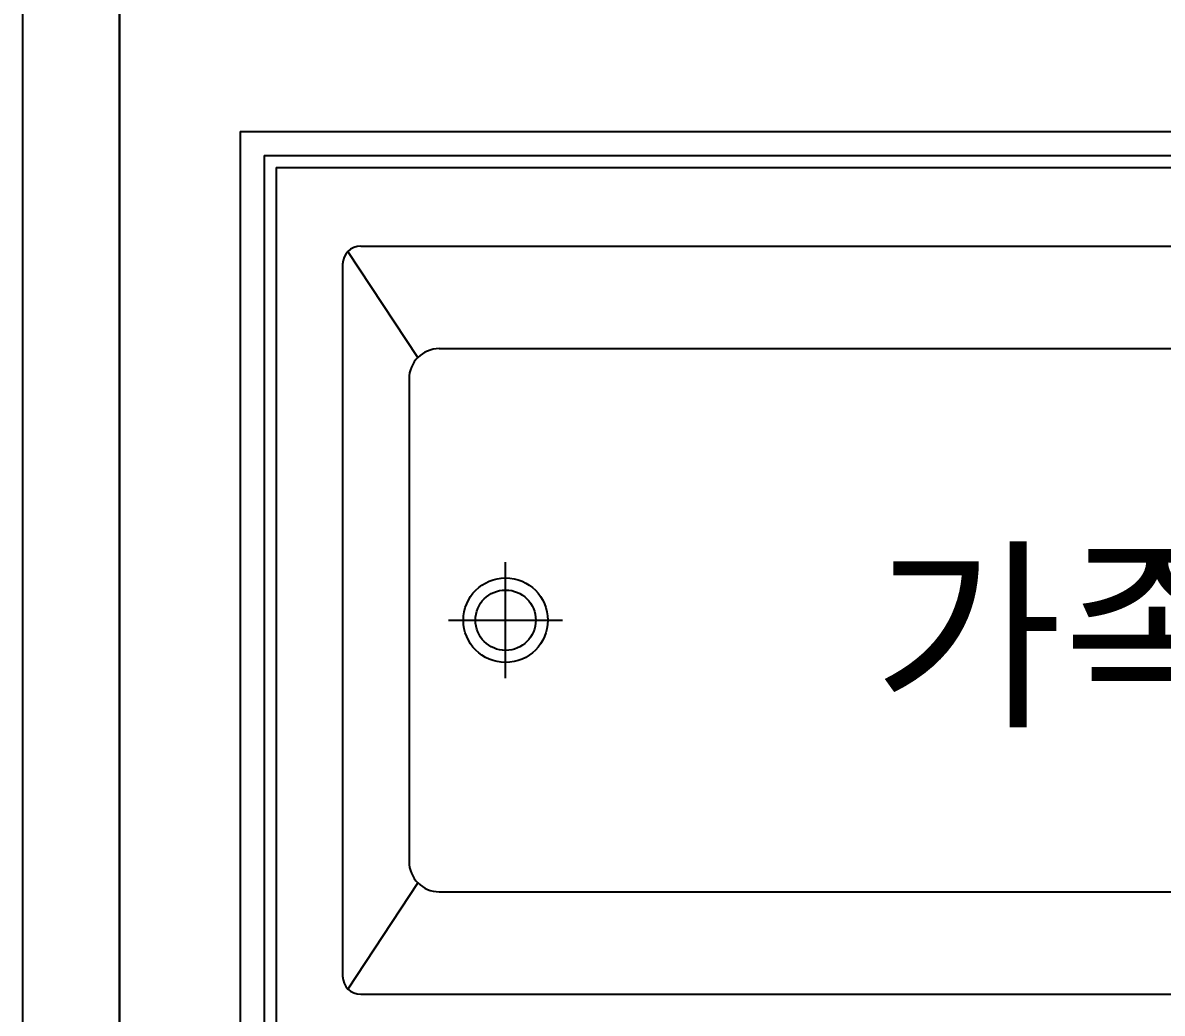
# Model space of a CAD drawing. Header units: millimetres. Extents: x -33000 to 294000, y 0 to 42408.
# Drawn here: x 136118 to 137062, y 19804 to 20625 of the extents above; entities that cross this region are included whole.
import ezdxf
from ezdxf.enums import TextEntityAlignment as Align

# ---------------------------------------------------------------- set-up
doc = ezdxf.new("R2010")
doc.units = ezdxf.units.MM
doc.header["$LTSCALE"] = 50
doc.layers.add('arch', color=8, linetype='Continuous')
doc.layers.add('실명', color=9, linetype='Continuous')
doc.styles.add('FORTELINE', font='malgun.ttf')

msp = doc.modelspace()

# ---------------------------------------------------------------- linework, layer by layer
at = {"layer": 'arch'}
for p, q in [((136118.3, 17424.6), (136118.3, 23294.6)), ((136198.3, 17344.57), (136198.3, 23179.6)), ((136198.3, 20634.6), (136198.3, 18154.6)), ((136298.3, 20534.6), (136298.3, 18274.6)), ((136298.3, 20534.6), (137858.3, 20534.6)), ((136318.3, 20514.6), (137838.3, 20514.6)), ((136318.3, 20514.6), (136318.3, 18294.6)), ((136328.3, 20504.6), (137828.3, 20504.6)), ((136328.3, 20504.6), (136328.3, 19754.6)), ((136398.3, 20439.6), (137683.3, 20439.6)), ((136445.62, 20347.28), (136387.69, 20435.21)), ((136383.3, 20424.6), (136383.3, 19834.6)), ((136463.3, 20354.6), (137393.3, 20354.6)), ((136438.3, 20329.6), (136438.3, 19929.6)), ((136518.3, 20081.54), (136518.3, 20177.67)), ((136471.02, 20129.6), (136565.58, 20129.6)), ((136445.62, 19911.93), (136387.69, 19824)), ((136463.3, 19904.6), (137393.3, 19904.6)), ((136398.3, 19819.6), (137683.3, 19819.6))]:
    msp.add_line(p, q, dxfattribs=at)
for centre, radius in [((136518.3, 20129.6), 35), ((136518.3, 20129.61), 25)]:
    msp.add_circle(centre, radius, dxfattribs=at)
for centre, radius, start, end in [((136398.3, 20424.6), 15, 90, 180), ((136463.3, 20329.6), 25, 90, 180), ((136463.3, 19929.6), 25, 180, 270), ((136398.3, 19834.6), 15, 180, 270)]:
    msp.add_arc(centre, radius, start, end, dxfattribs=at)

# ---------------------------------------------------------------- texts
at = {"layer": '실명', "linetype": 'ByBlock', "style": 'FORTELINE'}
msp.add_text('가족욕실', height=125, dxfattribs=at).set_placement((137136.77, 20116.45), align=Align.MIDDLE_CENTER)

doc.saveas('drawing.dxf')
